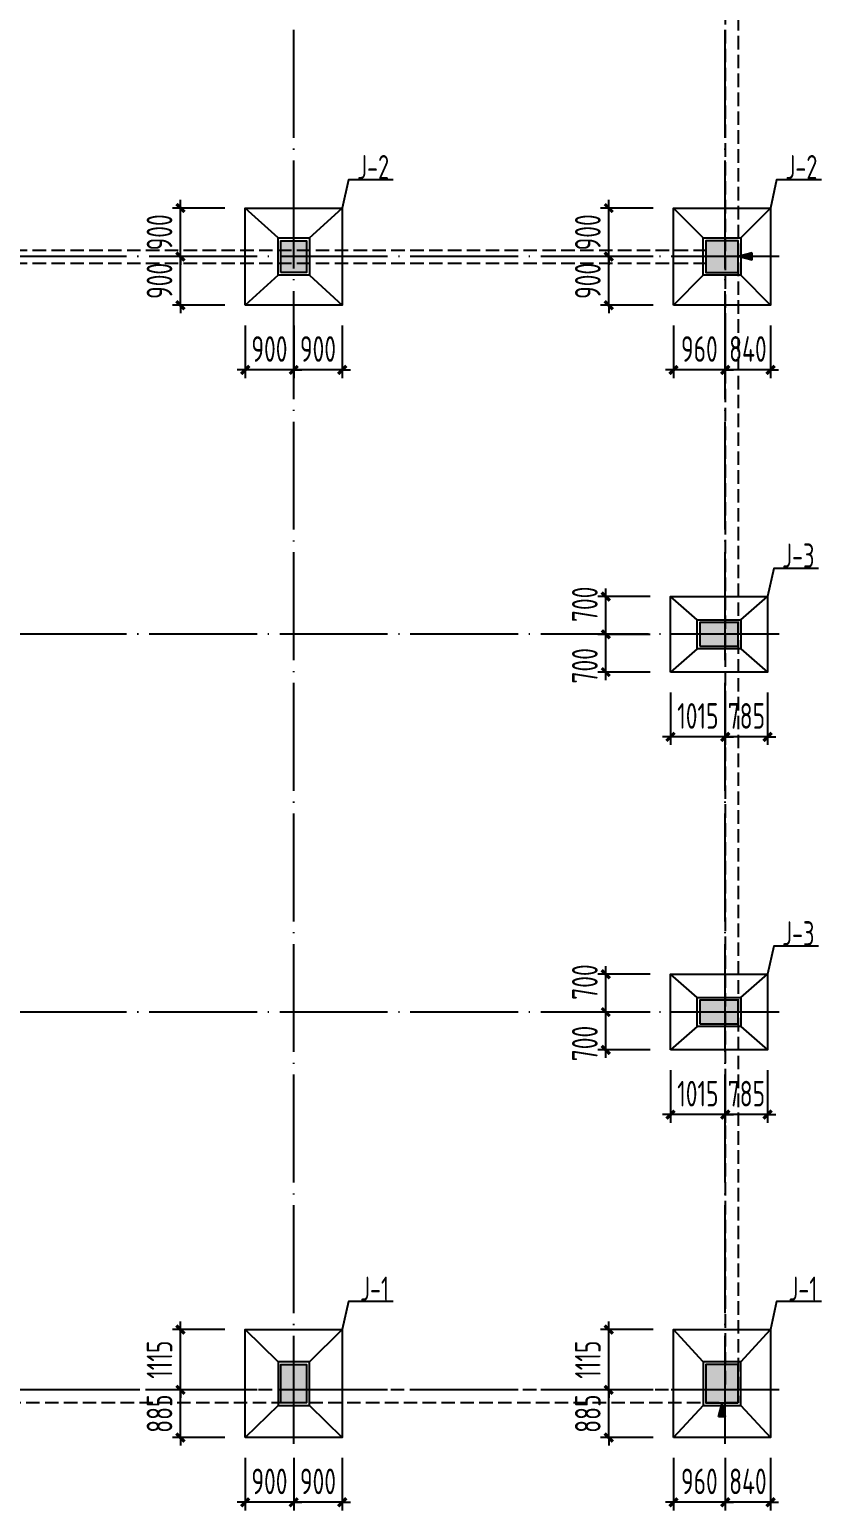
# Model space of a CAD drawing. Extents: x 492302 to 683319, y -252071 to 755100.
# Drawn here: x 575673 to 590351, y 595862 to 623304 of the extents above; entities that cross this region are included whole.
import ezdxf
from ezdxf.enums import TextEntityAlignment as Align

# ---------------------------------------------------------------- set-up
doc = ezdxf.new("R2010")
doc.units = 0
doc.header["$LTSCALE"] = 1000
doc.header["$MEASUREMENT"] = 0
for name, pattern in [('94', [0]), ('DASH', [0.35, 0.25, -0.1]), ('DOTE', [2.42, 2, -0.2, 0.02, -0.2])]:
    doc.linetypes.add(name, pattern=pattern)
doc.layers.get('Defpoints').update_dxf_attribs({"color": 250})
for name, color, linetype in [('1', 7, 'Continuous'), ('3', 3, 'Continuous'), ('3T_WOOD', 21, 'Continuous'), ('COLU', 253, 'Continuous'), ('COLU_DIM', 3, 'Continuous'), ('COLU_HATCH', 251, 'Continuous'), ('dim', 7, 'Continuous'), ('DOTE', 14, 'DOTE'), ('S_SURFACE', 6, 'Continuous'), ('搅拌桩', 136, 'Continuous')]:
    doc.layers.add(name, color=color, linetype=linetype)
doc.styles.add('TSSD_Dimension', font='Tssdeng.shx', dxfattribs={"width": 0.7, "bigfont": 'hztxt.shx'})
doc.styles.add('TSSD_REIN', font='tssdeng.shx', dxfattribs={"width": 0.7, "bigfont": 'tssdchn.shx'})
doc.dimstyles.new('TSSD_150_150', dxfattribs={"dimtxt": 475, "dimasz": 150, "dimexe": 150, "dimexo": 375, "dimgap": 150, "dimtad": 1, "dimdec": 0, "dimzin": 0, "dimdsep": 46, "dimtxsty": 'TSSD_Dimension', "dimblk": 'ARCHTICK', "dimcen": 0, "dimdle": 150, "dimclrt": 7, "dimadec": 0, "dimazin": 0, "dimtfac": 1, "dimtdec": 0, "dimtix": 1, "dimtmove": 2, "dimatfit": 3, "dimfxl": 0, "dimtolj": 1, "dimtzin": 0, "dimarcsym": 0})

# ---------------------------------------------------------------- blocks, each defined once
blk = doc.blocks.new('_ArchTick')
at = {"color": 0, "linetype": 'ByBlock', "const_width": 0.4}
blk.add_lwpolyline([(-0.5, -0.5), (0.5, 0.5)], dxfattribs=at)
blk = doc.blocks.new('*D815')
at = {"layer": 'COLU_DIM', "color": 0, "lineweight": -2}
for p, q in [((588569, 596837), (588569, 595862)), ((589409, 596837), (589409, 595862)), ((588569, 596012), (588419, 596012)), ((589409, 596012), (588569, 596012)), ((589409, 596012), (589559, 596012))]:
    blk.add_line(p, q, dxfattribs=at)
at = {"layer": 'Defpoints', "color": 0}
for p in [(588569, 597212), (589409, 597212), (588569, 596012)]:
    blk.add_point(p, dxfattribs=at)
at = {"layer": 'COLU_DIM', "color": 0, "lineweight": -2, "xscale": 150, "yscale": 150, "zscale": 150}
blk.add_blockref('_ArchTick', (588569, 596012), dxfattribs=at)
at = {"layer": 'COLU_DIM', "color": 0, "lineweight": -2, "xscale": 150, "yscale": 150, "zscale": 150, "rotation": 180}
blk.add_blockref('_ArchTick', (589409, 596012), dxfattribs=at)
at = {"layer": 'COLU_DIM', "color": 7, "insert": (588989, 596400), "char_height": 475, "attachment_point": 5, "style": 'TSSD_Dimension'}
blk.add_mtext('\\A1;840', dxfattribs=at)
blk = doc.blocks.new('*D816')
at = {"layer": 'COLU_DIM', "color": 0, "lineweight": -2}
for p, q in [((587609, 596837), (587609, 595862)), ((588569, 596837), (588569, 595862)), ((587609, 596012), (587459, 596012)), ((588569, 596012), (587609, 596012)), ((588569, 596012), (588719, 596012))]:
    blk.add_line(p, q, dxfattribs=at)
at = {"layer": 'Defpoints', "color": 0}
for p in [(587609, 597212), (588569, 597212), (587609, 596012)]:
    blk.add_point(p, dxfattribs=at)
at = {"layer": 'COLU_DIM', "color": 0, "lineweight": -2, "xscale": 150, "yscale": 150, "zscale": 150}
blk.add_blockref('_ArchTick', (587609, 596012), dxfattribs=at)
at = {"layer": 'COLU_DIM', "color": 0, "lineweight": -2, "xscale": 150, "yscale": 150, "zscale": 150, "rotation": 180}
blk.add_blockref('_ArchTick', (588569, 596012), dxfattribs=at)
at = {"layer": 'COLU_DIM', "color": 7, "insert": (588089, 596400), "char_height": 475, "attachment_point": 5, "style": 'TSSD_Dimension'}
blk.add_mtext('\\A1;960', dxfattribs=at)
blk = doc.blocks.new('*D817')
at = {"layer": 'COLU_DIM', "color": 0, "lineweight": -2}
for p, q in [((586409, 598097), (586409, 598247)), ((587234, 598097), (586259, 598097)), ((586409, 597212), (586409, 598097)), ((587234, 597212), (586259, 597212)), ((586409, 597212), (586409, 597062))]:
    blk.add_line(p, q, dxfattribs=at)
at = {"layer": 'Defpoints', "color": 0}
for p in [(586409, 598097), (587609, 598097), (587609, 597212)]:
    blk.add_point(p, dxfattribs=at)
at = {"layer": 'COLU_DIM', "color": 0, "lineweight": -2, "xscale": 150, "yscale": 150, "zscale": 150}
for p, rotation in [((586409, 598097), 270), ((586409, 597212), 90)]:
    blk.add_blockref('_ArchTick', p, dxfattribs=dict(at, rotation=rotation))
at = {"layer": 'COLU_DIM', "color": 7, "insert": (586021, 597655), "char_height": 475, "attachment_point": 5, "rotation": 90, "style": 'TSSD_Dimension'}
blk.add_mtext('\\A1;885', dxfattribs=at)
blk = doc.blocks.new('*D818')
at = {"layer": 'COLU_DIM', "color": 0, "lineweight": -2}
for p, q in [((586409, 599212), (586409, 599362)), ((587234, 599212), (586259, 599212)), ((586409, 598097), (586409, 599212)), ((587234, 598097), (586259, 598097)), ((586409, 598097), (586409, 597947))]:
    blk.add_line(p, q, dxfattribs=at)
at = {"layer": 'Defpoints', "color": 0}
for p in [(586409, 599212), (587609, 599212), (587609, 598097)]:
    blk.add_point(p, dxfattribs=at)
at = {"layer": 'COLU_DIM', "color": 0, "lineweight": -2, "xscale": 150, "yscale": 150, "zscale": 150}
for p, rotation in [((586409, 599212), 270), ((586409, 598097), 90)]:
    blk.add_blockref('_ArchTick', p, dxfattribs=dict(at, rotation=rotation))
at = {"layer": 'COLU_DIM', "color": 7, "insert": (586021, 598655), "char_height": 475, "attachment_point": 5, "rotation": 90, "style": 'TSSD_Dimension'}
blk.add_mtext('\\A1;1115', dxfattribs=at)
blk = doc.blocks.new('*D709')
at = {"layer": 'COLU_DIM', "color": 0, "lineweight": -2}
for p, q in [((580569, 596837), (580569, 595862)), ((581469, 596837), (581469, 595862)), ((580569, 596012), (580419, 596012)), ((581469, 596012), (580569, 596012)), ((581469, 596012), (581619, 596012))]:
    blk.add_line(p, q, dxfattribs=at)
at = {"layer": 'Defpoints', "color": 0}
for p in [(580569, 597212), (581469, 597212), (580569, 596012)]:
    blk.add_point(p, dxfattribs=at)
at = {"layer": 'COLU_DIM', "color": 0, "lineweight": -2, "xscale": 150, "yscale": 150, "zscale": 150}
blk.add_blockref('_ArchTick', (580569, 596012), dxfattribs=at)
at = {"layer": 'COLU_DIM', "color": 0, "lineweight": -2, "xscale": 150, "yscale": 150, "zscale": 150, "rotation": 180}
blk.add_blockref('_ArchTick', (581469, 596012), dxfattribs=at)
at = {"layer": 'COLU_DIM', "color": 7, "insert": (581019, 596400), "char_height": 475, "attachment_point": 5, "style": 'TSSD_Dimension'}
blk.add_mtext('\\A1;900', dxfattribs=at)
blk = doc.blocks.new('*D710')
at = {"layer": 'COLU_DIM', "color": 0, "lineweight": -2}
for p, q in [((579669, 596837), (579669, 595862)), ((580569, 596837), (580569, 595862)), ((579669, 596012), (579519, 596012)), ((580569, 596012), (579669, 596012)), ((580569, 596012), (580719, 596012))]:
    blk.add_line(p, q, dxfattribs=at)
at = {"layer": 'Defpoints', "color": 0}
for p in [(579669, 597212), (580569, 597212), (579669, 596012)]:
    blk.add_point(p, dxfattribs=at)
at = {"layer": 'COLU_DIM', "color": 0, "lineweight": -2, "xscale": 150, "yscale": 150, "zscale": 150}
blk.add_blockref('_ArchTick', (579669, 596012), dxfattribs=at)
at = {"layer": 'COLU_DIM', "color": 0, "lineweight": -2, "xscale": 150, "yscale": 150, "zscale": 150, "rotation": 180}
blk.add_blockref('_ArchTick', (580569, 596012), dxfattribs=at)
at = {"layer": 'COLU_DIM', "color": 7, "insert": (580119, 596400), "char_height": 475, "attachment_point": 5, "style": 'TSSD_Dimension'}
blk.add_mtext('\\A1;900', dxfattribs=at)
blk = doc.blocks.new('*D711')
at = {"layer": 'COLU_DIM', "color": 0, "lineweight": -2}
for p, q in [((578469, 598097), (578469, 598247)), ((579294, 598097), (578319, 598097)), ((578469, 597212), (578469, 598097)), ((579294, 597212), (578319, 597212)), ((578469, 597212), (578469, 597062))]:
    blk.add_line(p, q, dxfattribs=at)
at = {"layer": 'Defpoints', "color": 0}
for p in [(578469, 598097), (579669, 598097), (579669, 597212)]:
    blk.add_point(p, dxfattribs=at)
at = {"layer": 'COLU_DIM', "color": 0, "lineweight": -2, "xscale": 150, "yscale": 150, "zscale": 150}
for p, rotation in [((578469, 598097), 270), ((578469, 597212), 90)]:
    blk.add_blockref('_ArchTick', p, dxfattribs=dict(at, rotation=rotation))
at = {"layer": 'COLU_DIM', "color": 7, "insert": (578081, 597655), "char_height": 475, "attachment_point": 5, "rotation": 90, "style": 'TSSD_Dimension'}
blk.add_mtext('\\A1;885', dxfattribs=at)
blk = doc.blocks.new('*D712')
at = {"layer": 'COLU_DIM', "color": 0, "lineweight": -2}
for p, q in [((578469, 599212), (578469, 599362)), ((579294, 599212), (578319, 599212)), ((578469, 598097), (578469, 599212)), ((579294, 598097), (578319, 598097)), ((578469, 598097), (578469, 597947))]:
    blk.add_line(p, q, dxfattribs=at)
at = {"layer": 'Defpoints', "color": 0}
for p in [(578469, 599212), (579669, 599212), (579669, 598097)]:
    blk.add_point(p, dxfattribs=at)
at = {"layer": 'COLU_DIM', "color": 0, "lineweight": -2, "xscale": 150, "yscale": 150, "zscale": 150}
for p, rotation in [((578469, 599212), 270), ((578469, 598097), 90)]:
    blk.add_blockref('_ArchTick', p, dxfattribs=dict(at, rotation=rotation))
at = {"layer": 'COLU_DIM', "color": 7, "insert": (578081, 598655), "char_height": 475, "attachment_point": 5, "rotation": 90, "style": 'TSSD_Dimension'}
blk.add_mtext('\\A1;1115', dxfattribs=at)
blk = doc.blocks.new('*D721')
at = {"layer": 'COLU_DIM', "color": 0, "lineweight": -2}
for p, q in [((588569, 617822), (588569, 616847)), ((589409, 617822), (589409, 616847)), ((588569, 616997), (588419, 616997)), ((589409, 616997), (588569, 616997)), ((589409, 616997), (589559, 616997))]:
    blk.add_line(p, q, dxfattribs=at)
at = {"layer": 'Defpoints', "color": 0}
for p in [(588569, 618197), (589409, 618197), (588569, 616997)]:
    blk.add_point(p, dxfattribs=at)
at = {"layer": 'COLU_DIM', "color": 0, "lineweight": -2, "xscale": 150, "yscale": 150, "zscale": 150}
blk.add_blockref('_ArchTick', (588569, 616997), dxfattribs=at)
at = {"layer": 'COLU_DIM', "color": 0, "lineweight": -2, "xscale": 150, "yscale": 150, "zscale": 150, "rotation": 180}
blk.add_blockref('_ArchTick', (589409, 616997), dxfattribs=at)
at = {"layer": 'COLU_DIM', "color": 7, "insert": (588989, 617385), "char_height": 475, "attachment_point": 5, "style": 'TSSD_Dimension'}
blk.add_mtext('\\A1;840', dxfattribs=at)
blk = doc.blocks.new('*D722')
at = {"layer": 'COLU_DIM', "color": 0, "lineweight": -2}
for p, q in [((587609, 617822), (587609, 616847)), ((588569, 617822), (588569, 616847)), ((587609, 616997), (587459, 616997)), ((588569, 616997), (587609, 616997)), ((588569, 616997), (588719, 616997))]:
    blk.add_line(p, q, dxfattribs=at)
at = {"layer": 'Defpoints', "color": 0}
for p in [(587609, 618197), (588569, 618197), (587609, 616997)]:
    blk.add_point(p, dxfattribs=at)
at = {"layer": 'COLU_DIM', "color": 0, "lineweight": -2, "xscale": 150, "yscale": 150, "zscale": 150}
blk.add_blockref('_ArchTick', (587609, 616997), dxfattribs=at)
at = {"layer": 'COLU_DIM', "color": 0, "lineweight": -2, "xscale": 150, "yscale": 150, "zscale": 150, "rotation": 180}
blk.add_blockref('_ArchTick', (588569, 616997), dxfattribs=at)
at = {"layer": 'COLU_DIM', "color": 7, "insert": (588089, 617385), "char_height": 475, "attachment_point": 5, "style": 'TSSD_Dimension'}
blk.add_mtext('\\A1;960', dxfattribs=at)
blk = doc.blocks.new('*D723')
at = {"layer": 'COLU_DIM', "color": 0, "lineweight": -2}
for p, q in [((587234, 619097), (586259, 619097)), ((586409, 619097), (586409, 619247)), ((586409, 618197), (586409, 619097)), ((587234, 618197), (586259, 618197)), ((586409, 618197), (586409, 618047))]:
    blk.add_line(p, q, dxfattribs=at)
at = {"layer": 'Defpoints', "color": 0}
for p in [(586409, 619097), (587609, 619097), (587609, 618197)]:
    blk.add_point(p, dxfattribs=at)
at = {"layer": 'COLU_DIM', "color": 0, "lineweight": -2, "xscale": 150, "yscale": 150, "zscale": 150}
for p, rotation in [((586409, 619097), 270), ((586409, 618197), 90)]:
    blk.add_blockref('_ArchTick', p, dxfattribs=dict(at, rotation=rotation))
at = {"layer": 'COLU_DIM', "color": 7, "insert": (586021, 618647), "char_height": 475, "attachment_point": 5, "rotation": 90, "style": 'TSSD_Dimension'}
blk.add_mtext('\\A1;900', dxfattribs=at)
blk = doc.blocks.new('*D724')
at = {"layer": 'COLU_DIM', "color": 0, "lineweight": -2}
for p, q in [((587234, 619997), (586259, 619997)), ((586409, 619997), (586409, 620147)), ((586409, 619097), (586409, 619997)), ((587234, 619097), (586259, 619097)), ((586409, 619097), (586409, 618947))]:
    blk.add_line(p, q, dxfattribs=at)
at = {"layer": 'Defpoints', "color": 0}
for p in [(586409, 619997), (587609, 619997), (587609, 619097)]:
    blk.add_point(p, dxfattribs=at)
at = {"layer": 'COLU_DIM', "color": 0, "lineweight": -2, "xscale": 150, "yscale": 150, "zscale": 150}
for p, rotation in [((586409, 619997), 270), ((586409, 619097), 90)]:
    blk.add_blockref('_ArchTick', p, dxfattribs=dict(at, rotation=rotation))
at = {"layer": 'COLU_DIM', "color": 7, "insert": (586021, 619547), "char_height": 475, "attachment_point": 5, "rotation": 90, "style": 'TSSD_Dimension'}
blk.add_mtext('\\A1;900', dxfattribs=at)
blk = doc.blocks.new('*D749')
at = {"layer": 'COLU_DIM', "color": 0, "lineweight": -2}
for p, q in [((580569, 617822), (580569, 616847)), ((581469, 617822), (581469, 616847)), ((580569, 616997), (580419, 616997)), ((581469, 616997), (580569, 616997)), ((581469, 616997), (581619, 616997))]:
    blk.add_line(p, q, dxfattribs=at)
at = {"layer": 'Defpoints', "color": 0}
for p in [(580569, 618197), (581469, 618197), (580569, 616997)]:
    blk.add_point(p, dxfattribs=at)
at = {"layer": 'COLU_DIM', "color": 0, "lineweight": -2, "xscale": 150, "yscale": 150, "zscale": 150}
blk.add_blockref('_ArchTick', (580569, 616997), dxfattribs=at)
at = {"layer": 'COLU_DIM', "color": 0, "lineweight": -2, "xscale": 150, "yscale": 150, "zscale": 150, "rotation": 180}
blk.add_blockref('_ArchTick', (581469, 616997), dxfattribs=at)
at = {"layer": 'COLU_DIM', "color": 7, "insert": (581019, 617385), "char_height": 475, "attachment_point": 5, "style": 'TSSD_Dimension'}
blk.add_mtext('\\A1;900', dxfattribs=at)
blk = doc.blocks.new('*D750')
at = {"layer": 'COLU_DIM', "color": 0, "lineweight": -2}
for p, q in [((579669, 617822), (579669, 616847)), ((580569, 617822), (580569, 616847)), ((579669, 616997), (579519, 616997)), ((580569, 616997), (579669, 616997)), ((580569, 616997), (580719, 616997))]:
    blk.add_line(p, q, dxfattribs=at)
at = {"layer": 'Defpoints', "color": 0}
for p in [(579669, 618197), (580569, 618197), (579669, 616997)]:
    blk.add_point(p, dxfattribs=at)
at = {"layer": 'COLU_DIM', "color": 0, "lineweight": -2, "xscale": 150, "yscale": 150, "zscale": 150}
blk.add_blockref('_ArchTick', (579669, 616997), dxfattribs=at)
at = {"layer": 'COLU_DIM', "color": 0, "lineweight": -2, "xscale": 150, "yscale": 150, "zscale": 150, "rotation": 180}
blk.add_blockref('_ArchTick', (580569, 616997), dxfattribs=at)
at = {"layer": 'COLU_DIM', "color": 7, "insert": (580119, 617385), "char_height": 475, "attachment_point": 5, "style": 'TSSD_Dimension'}
blk.add_mtext('\\A1;900', dxfattribs=at)
blk = doc.blocks.new('*D751')
at = {"layer": 'COLU_DIM', "color": 0, "lineweight": -2}
for p, q in [((579294, 619097), (578319, 619097)), ((578469, 619097), (578469, 619247)), ((578469, 618197), (578469, 619097)), ((579294, 618197), (578319, 618197)), ((578469, 618197), (578469, 618047))]:
    blk.add_line(p, q, dxfattribs=at)
at = {"layer": 'Defpoints', "color": 0}
for p in [(578469, 619097), (579669, 619097), (579669, 618197)]:
    blk.add_point(p, dxfattribs=at)
at = {"layer": 'COLU_DIM', "color": 0, "lineweight": -2, "xscale": 150, "yscale": 150, "zscale": 150}
for p, rotation in [((578469, 619097), 270), ((578469, 618197), 90)]:
    blk.add_blockref('_ArchTick', p, dxfattribs=dict(at, rotation=rotation))
at = {"layer": 'COLU_DIM', "color": 7, "insert": (578081, 618647), "char_height": 475, "attachment_point": 5, "rotation": 90, "style": 'TSSD_Dimension'}
blk.add_mtext('\\A1;900', dxfattribs=at)
blk = doc.blocks.new('*D752')
at = {"layer": 'COLU_DIM', "color": 0, "lineweight": -2}
for p, q in [((579294, 619997), (578319, 619997)), ((578469, 619997), (578469, 620147)), ((578469, 619097), (578469, 619997)), ((579294, 619097), (578319, 619097)), ((578469, 619097), (578469, 618947))]:
    blk.add_line(p, q, dxfattribs=at)
at = {"layer": 'Defpoints', "color": 0}
for p in [(578469, 619997), (579669, 619997), (579669, 619097)]:
    blk.add_point(p, dxfattribs=at)
at = {"layer": 'COLU_DIM', "color": 0, "lineweight": -2, "xscale": 150, "yscale": 150, "zscale": 150}
for p, rotation in [((578469, 619997), 270), ((578469, 619097), 90)]:
    blk.add_blockref('_ArchTick', p, dxfattribs=dict(at, rotation=rotation))
at = {"layer": 'COLU_DIM', "color": 7, "insert": (578081, 619547), "char_height": 475, "attachment_point": 5, "rotation": 90, "style": 'TSSD_Dimension'}
blk.add_mtext('\\A1;900', dxfattribs=at)
blk = doc.blocks.new('*D761')
at = {"layer": 'COLU_DIM', "color": 0, "lineweight": -2}
for p, q in [((588569, 611022), (588569, 610047)), ((589354, 611022), (589354, 610047)), ((588569, 610197), (588419, 610197)), ((589354, 610197), (588569, 610197)), ((589354, 610197), (589504, 610197))]:
    blk.add_line(p, q, dxfattribs=at)
at = {"layer": 'Defpoints', "color": 0}
for p in [(588569, 611397), (589354, 611397), (588569, 610197)]:
    blk.add_point(p, dxfattribs=at)
at = {"layer": 'COLU_DIM', "color": 0, "lineweight": -2, "xscale": 150, "yscale": 150, "zscale": 150}
blk.add_blockref('_ArchTick', (588569, 610197), dxfattribs=at)
at = {"layer": 'COLU_DIM', "color": 0, "lineweight": -2, "xscale": 150, "yscale": 150, "zscale": 150, "rotation": 180}
blk.add_blockref('_ArchTick', (589354, 610197), dxfattribs=at)
at = {"layer": 'COLU_DIM', "color": 7, "insert": (588961, 610585), "char_height": 475, "attachment_point": 5, "style": 'TSSD_Dimension'}
blk.add_mtext('\\A1;785', dxfattribs=at)
blk = doc.blocks.new('*D762')
at = {"layer": 'COLU_DIM', "color": 0, "lineweight": -2}
for p, q in [((587554, 611022), (587554, 610047)), ((588569, 611022), (588569, 610047)), ((587554, 610197), (587404, 610197)), ((588569, 610197), (587554, 610197)), ((588569, 610197), (588719, 610197))]:
    blk.add_line(p, q, dxfattribs=at)
at = {"layer": 'Defpoints', "color": 0}
for p in [(587554, 611397), (588569, 611397), (587554, 610197)]:
    blk.add_point(p, dxfattribs=at)
at = {"layer": 'COLU_DIM', "color": 0, "lineweight": -2, "xscale": 150, "yscale": 150, "zscale": 150}
blk.add_blockref('_ArchTick', (587554, 610197), dxfattribs=at)
at = {"layer": 'COLU_DIM', "color": 0, "lineweight": -2, "xscale": 150, "yscale": 150, "zscale": 150, "rotation": 180}
blk.add_blockref('_ArchTick', (588569, 610197), dxfattribs=at)
at = {"layer": 'COLU_DIM', "color": 7, "insert": (588061, 610585), "char_height": 475, "attachment_point": 5, "style": 'TSSD_Dimension'}
blk.add_mtext('\\A1;1015', dxfattribs=at)
blk = doc.blocks.new('*D763')
at = {"layer": 'COLU_DIM', "color": 0, "lineweight": -2}
for p, q in [((586354, 611247), (586354, 612247)), ((587179, 612097), (586204, 612097)), ((587179, 611397), (586204, 611397))]:
    blk.add_line(p, q, dxfattribs=at)
at = {"layer": 'Defpoints', "color": 0}
for p in [(586354, 612097), (587554, 612097), (587554, 611397)]:
    blk.add_point(p, dxfattribs=at)
at = {"layer": 'COLU_DIM', "color": 0, "lineweight": -2, "xscale": 150, "yscale": 150, "zscale": 150}
for p, rotation in [((586354, 612097), 90), ((586354, 611397), 270)]:
    blk.add_blockref('_ArchTick', p, dxfattribs=dict(at, rotation=rotation))
at = {"layer": 'COLU_DIM', "color": 7, "insert": (585966, 611514), "char_height": 475, "attachment_point": 5, "rotation": 90, "style": 'TSSD_Dimension'}
blk.add_mtext('\\A1;700', dxfattribs=at)
blk = doc.blocks.new('*D764')
at = {"layer": 'COLU_DIM', "color": 0, "lineweight": -2}
for p, q in [((587179, 612797), (586204, 612797)), ((586354, 611947), (586354, 612947)), ((587179, 612097), (586204, 612097))]:
    blk.add_line(p, q, dxfattribs=at)
at = {"layer": 'Defpoints', "color": 0}
for p in [(586354, 612797), (587554, 612797), (587554, 612097)]:
    blk.add_point(p, dxfattribs=at)
at = {"layer": 'COLU_DIM', "color": 0, "lineweight": -2, "xscale": 150, "yscale": 150, "zscale": 150}
for p, rotation in [((586354, 612797), 90), ((586354, 612097), 270)]:
    blk.add_blockref('_ArchTick', p, dxfattribs=dict(at, rotation=rotation))
at = {"layer": 'COLU_DIM', "color": 7, "insert": (585966, 612653), "char_height": 475, "attachment_point": 5, "rotation": 90, "style": 'TSSD_Dimension'}
blk.add_mtext('\\A1;700', dxfattribs=at)
blk = doc.blocks.new('*D765')
at = {"layer": 'COLU_DIM', "color": 0, "lineweight": -2}
for p, q in [((588569, 604022), (588569, 603047)), ((589354, 604022), (589354, 603047)), ((588569, 603197), (588419, 603197)), ((589354, 603197), (588569, 603197)), ((589354, 603197), (589504, 603197))]:
    blk.add_line(p, q, dxfattribs=at)
at = {"layer": 'Defpoints', "color": 0}
for p in [(588569, 604397), (589354, 604397), (588569, 603197)]:
    blk.add_point(p, dxfattribs=at)
at = {"layer": 'COLU_DIM', "color": 0, "lineweight": -2, "xscale": 150, "yscale": 150, "zscale": 150}
blk.add_blockref('_ArchTick', (588569, 603197), dxfattribs=at)
at = {"layer": 'COLU_DIM', "color": 0, "lineweight": -2, "xscale": 150, "yscale": 150, "zscale": 150, "rotation": 180}
blk.add_blockref('_ArchTick', (589354, 603197), dxfattribs=at)
at = {"layer": 'COLU_DIM', "color": 7, "insert": (588961, 603585), "char_height": 475, "attachment_point": 5, "style": 'TSSD_Dimension'}
blk.add_mtext('\\A1;785', dxfattribs=at)
blk = doc.blocks.new('*D766')
at = {"layer": 'COLU_DIM', "color": 0, "lineweight": -2}
for p, q in [((587554, 604022), (587554, 603047)), ((588569, 604022), (588569, 603047)), ((587554, 603197), (587404, 603197)), ((588569, 603197), (587554, 603197)), ((588569, 603197), (588719, 603197))]:
    blk.add_line(p, q, dxfattribs=at)
at = {"layer": 'Defpoints', "color": 0}
for p in [(587554, 604397), (588569, 604397), (587554, 603197)]:
    blk.add_point(p, dxfattribs=at)
at = {"layer": 'COLU_DIM', "color": 0, "lineweight": -2, "xscale": 150, "yscale": 150, "zscale": 150}
blk.add_blockref('_ArchTick', (587554, 603197), dxfattribs=at)
at = {"layer": 'COLU_DIM', "color": 0, "lineweight": -2, "xscale": 150, "yscale": 150, "zscale": 150, "rotation": 180}
blk.add_blockref('_ArchTick', (588569, 603197), dxfattribs=at)
at = {"layer": 'COLU_DIM', "color": 7, "insert": (588061, 603585), "char_height": 475, "attachment_point": 5, "style": 'TSSD_Dimension'}
blk.add_mtext('\\A1;1015', dxfattribs=at)
blk = doc.blocks.new('*D767')
at = {"layer": 'COLU_DIM', "color": 0, "lineweight": -2}
for p, q in [((587179, 605097), (586204, 605097)), ((586354, 604247), (586354, 605247)), ((587179, 604397), (586204, 604397))]:
    blk.add_line(p, q, dxfattribs=at)
at = {"layer": 'Defpoints', "color": 0}
for p in [(586354, 605097), (587554, 605097), (587554, 604397)]:
    blk.add_point(p, dxfattribs=at)
at = {"layer": 'COLU_DIM', "color": 0, "lineweight": -2, "xscale": 150, "yscale": 150, "zscale": 150}
for p, rotation in [((586354, 605097), 90), ((586354, 604397), 270)]:
    blk.add_blockref('_ArchTick', p, dxfattribs=dict(at, rotation=rotation))
at = {"layer": 'COLU_DIM', "color": 7, "insert": (585966, 604514), "char_height": 475, "attachment_point": 5, "rotation": 90, "style": 'TSSD_Dimension'}
blk.add_mtext('\\A1;700', dxfattribs=at)
blk = doc.blocks.new('*D768')
at = {"layer": 'COLU_DIM', "color": 0, "lineweight": -2}
for p, q in [((586354, 604947), (586354, 605947)), ((587179, 605797), (586204, 605797)), ((587179, 605097), (586204, 605097))]:
    blk.add_line(p, q, dxfattribs=at)
at = {"layer": 'Defpoints', "color": 0}
for p in [(586354, 605797), (587554, 605797), (587554, 605097)]:
    blk.add_point(p, dxfattribs=at)
at = {"layer": 'COLU_DIM', "color": 0, "lineweight": -2, "xscale": 150, "yscale": 150, "zscale": 150}
for p, rotation in [((586354, 605797), 90), ((586354, 605097), 270)]:
    blk.add_blockref('_ArchTick', p, dxfattribs=dict(at, rotation=rotation))
at = {"layer": 'COLU_DIM', "color": 7, "insert": (585966, 605653), "char_height": 475, "attachment_point": 5, "rotation": 90, "style": 'TSSD_Dimension'}
blk.add_mtext('\\A1;700', dxfattribs=at)
blk = doc.blocks.new('A$C177878A3')
at = {"layer": '1', "linetype": '94'}
blk.add_hatch(color=6, dxfattribs=at).paths.add_polyline_path([(112, 433), (0, 0), (224, 0)])
at = {"layer": '1', "color": 6, "linetype": '94'}
for p, q in [((0, 0), (112, 433)), ((224, 0), (112, 433)), ((0, 0), (224, 0))]:
    blk.add_line(p, q, dxfattribs=at)
blk = doc.blocks.new('A$C32175502')
at = {"layer": '1', "linetype": '94'}
blk.add_blockref('A$C177878A3', (0, 0), dxfattribs=at)
blk = doc.blocks.new('A$C3C5B3CE3')
at = {"layer": '1', "linetype": '94', "rotation": 180}
blk.add_blockref('A$C32175502', (224, 433), dxfattribs=at)
blk = doc.blocks.new('A$C43EB326B')
at = {"layer": '搅拌桩'}
blk.add_blockref('A$C3C5B3CE3', (0, 0), dxfattribs=at)
blk = doc.blocks.new('A$C2BB7790D')
at = {"layer": 'dim'}
blk.add_blockref('A$C43EB326B', (0, 0), dxfattribs=at)

msp = doc.modelspace()

# ---------------------------------------------------------------- hatches: boundary and pattern name
at = {"layer": 'COLU_HATCH'}
for points in [[(580328.5, 618802.4), (580328.5, 619392.4), (580808.5, 619392.4), (580808.5, 618802.4)], [(588808.5, 618802.4), (588808.5, 619392.4), (588208.5, 619392.4), (588208.5, 618802.4)], [(588098.5, 611877.4), (588808.5, 611877.4), (588808.5, 612317.4), (588098.5, 612317.4)], [(588098.5, 604877.4), (588808.5, 604877.4), (588808.5, 605317.4), (588098.5, 605317.4)], [(580328.5, 597857.4), (580328.5, 598567.4), (580808.5, 598567.4), (580808.5, 597857.4)], [(588808.5, 597857.4), (588808.5, 598567.4), (588208.5, 598567.4), (588208.5, 597857.4)]]:
    msp.add_hatch(color=256, dxfattribs=at).paths.add_polyline_path(points)

# ---------------------------------------------------------------- linework, layer by layer
at = {"layer": '3T_WOOD'}
for p, q in [((580278.5, 619442.4), (579668.5, 619997.4)), ((580858.5, 619442.4), (581468.5, 619997.4)), ((588158.5, 619442.4), (587608.5, 619997.4)), ((588858.5, 619442.4), (589408.5, 619997.4)), ((580278.5, 618752.4), (579668.5, 618197.4)), ((580858.5, 618752.4), (581468.5, 618197.4)), ((588158.5, 618752.4), (587608.5, 618197.4)), ((588858.5, 618752.4), (589408.5, 618197.4)), ((588048.5, 612367.4), (587553.5, 612797.4)), ((588858.5, 612367.4), (589353.5, 612797.4)), ((588048.5, 611827.4), (587553.5, 611397.4)), ((588858.5, 611827.4), (589353.5, 611397.4)), ((588048.5, 605367.4), (587553.5, 605797.4)), ((588858.5, 605367.4), (589353.5, 605797.4)), ((588048.5, 604827.4), (587553.5, 604397.4)), ((588858.5, 604827.4), (589353.5, 604397.4)), ((580278.5, 598617.4), (579668.5, 599212.4)), ((580858.5, 598617.4), (581468.5, 599212.4)), ((588158.5, 598617.4), (587608.5, 599212.4)), ((588858.5, 598617.4), (589408.5, 599212.4)), ((580278.5, 597807.4), (579668.5, 597212.4)), ((580858.5, 597807.4), (581468.5, 597212.4)), ((588158.5, 597807.4), (587608.5, 597212.4)), ((588858.5, 597807.4), (589408.5, 597212.4))]:
    msp.add_line(p, q, dxfattribs=at)
for points in [[(582411.2, 620517.8), (581581.7, 620517.8), (581468.5, 619997.4)], [(590351.2, 620517.8), (589521.7, 620517.8), (589408.5, 619997.4)], [(590296.2, 613317.8), (589466.7, 613317.8), (589353.5, 612797.4)], [(590296.2, 606317.8), (589466.7, 606317.8), (589353.5, 605797.4)], [(582411.2, 599732.8), (581581.7, 599732.8), (581468.5, 599212.4)], [(590351.2, 599732.8), (589521.7, 599732.8), (589408.5, 599212.4)]]:
    msp.add_lwpolyline(points, dxfattribs=at)
at = {"layer": 'COLU'}
for points in [[(579668.5, 618197.4), (579668.5, 619997.4), (581468.5, 619997.4), (581468.5, 618197.4)], [(587608.5, 618197.4), (587608.5, 619997.4), (589408.5, 619997.4), (589408.5, 618197.4)], [(580278.5, 618752.4), (580278.5, 619442.4), (580858.5, 619442.4), (580858.5, 618752.4)], [(580328.5, 618802.4), (580328.5, 619392.4), (580808.5, 619392.4), (580808.5, 618802.4)], [(588158.5, 618752.4), (588158.5, 619442.4), (588858.5, 619442.4), (588858.5, 618752.4)], [(588808.5, 618802.4), (588808.5, 619392.4), (588208.5, 619392.4), (588208.5, 618802.4)], [(587553.5, 611397.4), (587553.5, 612797.4), (589353.5, 612797.4), (589353.5, 611397.4)], [(588858.5, 611827.4), (588048.5, 611827.4), (588048.5, 612367.4), (588858.5, 612367.4)], [(588098.5, 611877.4), (588808.5, 611877.4), (588808.5, 612317.4), (588098.5, 612317.4)], [(587553.5, 604397.4), (587553.5, 605797.4), (589353.5, 605797.4), (589353.5, 604397.4)], [(588858.5, 604827.4), (588048.5, 604827.4), (588048.5, 605367.4), (588858.5, 605367.4)], [(588098.5, 604877.4), (588808.5, 604877.4), (588808.5, 605317.4), (588098.5, 605317.4)], [(579668.5, 597212.4), (579668.5, 599212.4), (581468.5, 599212.4), (581468.5, 597212.4)], [(587608.5, 597212.4), (587608.5, 599212.4), (589408.5, 599212.4), (589408.5, 597212.4)], [(580278.5, 598617.4), (580278.5, 597807.4), (580858.5, 597807.4), (580858.5, 598617.4)], [(580328.5, 597857.4), (580328.5, 598567.4), (580808.5, 598567.4), (580808.5, 597857.4)], [(588158.5, 598617.4), (588158.5, 597807.4), (588858.5, 597807.4), (588858.5, 598617.4)], [(588808.5, 597857.4), (588808.5, 598567.4), (588208.5, 598567.4), (588208.5, 597857.4)]]:
    msp.add_lwpolyline(points, close=True, dxfattribs=at)
at = {"layer": 'DOTE'}
for p, q in [((580568.5, 597097.4), (580568.5, 641097.4)), ((588568.5, 597097.4), (588568.5, 641097.4)), ((589568.5, 619097.4), (515568.5, 619097.4)), ((589568.5, 612097.4), (515568.5, 612097.4)), ((589568.5, 605097.4), (515568.5, 605097.4)), ((589568.5, 598097.4), (515568.5, 598097.4))]:
    msp.add_line(p, q, dxfattribs=at)
at = {"layer": 'S_SURFACE', "linetype": 'DASH'}
for p, q in [((516928.5, 619217.4), (588208.5, 619217.4)), ((516928.5, 618977.4), (588208.5, 618977.4))]:
    msp.add_line(p, q, dxfattribs=at)
for points in [[(516328.5, 640337.4), (588808.5, 640337.4), (588808.5, 597857.4), (516328.5, 597857.4)], [(516568.5, 640097.4), (588568.5, 640097.4), (588568.5, 598097.4), (516568.5, 598097.4)]]:
    msp.add_lwpolyline(points, close=True, dxfattribs=at)

# ---------------------------------------------------------------- block references
at = {"layer": '3', "yscale": 0.6000000014901161, "zscale": 0.6}
for p, xscale, rotation in [((588808.5, 619164.5), 0.599999999627471, 270), ((588441.5, 597857.4), -0.599999999627471, 180)]:
    msp.add_blockref('A$C2BB7790D', p, dxfattribs=dict(at, xscale=xscale, rotation=rotation))

# ---------------------------------------------------------------- texts
at = {"layer": '3T_WOOD', "style": 'TSSD_REIN', "width": 0.7}
for s, p in [('J-2', (582337.3, 620530.2)), ('J-2', (590277.3, 620530.2)), ('J-3', (590222.3, 613330.2)), ('J-3', (590222.3, 606330.2)), ('J-1', (582337.3, 599745.2)), ('J-1', (590277.3, 599745.2))]:
    msp.add_text(s, height=450, dxfattribs=at).set_placement(p, align=Align.RIGHT)

# ---------------------------------------------------------------- dimensions: what is measured, and where the dimension line sits
at = {"layer": 'COLU_DIM'}
for base, p1, p2, angle, picture, middle in [((578468.5, 619997.4), (579668.5, 619097.4), (579668.5, 619997.4), 90, '*D752', (578081, 619547.4)), ((586408.5, 619997.4), (587608.5, 619097.4), (587608.5, 619997.4), 90, '*D724', (586021, 619547.4)), ((578468.5, 619097.4), (579668.5, 618197.4), (579668.5, 619097.4), 90, '*D751', (578081, 618647.4)), ((586408.5, 619097.4), (587608.5, 618197.4), (587608.5, 619097.4), 90, '*D723', (586021, 618647.4)), ((579668.5, 616997.4), (580568.5, 618197.4), (579668.5, 618197.4), 180, '*D750', (580118.5, 617384.9)), ((580568.5, 616997.4), (581468.5, 618197.4), (580568.5, 618197.4), 180, '*D749', (581018.5, 617384.9)), ((587608.5, 616997.4), (588568.5, 618197.4), (587608.5, 618197.4), 180, '*D722', (588088.5, 617384.9)), ((588568.5, 616997.4), (589408.5, 618197.4), (588568.5, 618197.4), 180, '*D721', (588988.5, 617384.9)), ((587553.5, 610197.4), (588568.5, 611397.4), (587553.5, 611397.4), 180, '*D762', (588061, 610584.9)), ((588568.5, 610197.4), (589353.5, 611397.4), (588568.5, 611397.4), 180, '*D761', (588961, 610584.9)), ((587553.5, 603197.4), (588568.5, 604397.4), (587553.5, 604397.4), 180, '*D766', (588061, 603584.9)), ((588568.5, 603197.4), (589353.5, 604397.4), (588568.5, 604397.4), 180, '*D765', (588961, 603584.9)), ((578468.5, 599212.4), (579668.5, 598097.4), (579668.5, 599212.4), 90, '*D712', (578081, 598654.9)), ((586408.5, 599212.4), (587608.5, 598097.4), (587608.5, 599212.4), 90, '*D818', (586021, 598654.9)), ((578468.5, 598097.4), (579668.5, 597212.4), (579668.5, 598097.4), 90, '*D711', (578081, 597654.9)), ((586408.5, 598097.4), (587608.5, 597212.4), (587608.5, 598097.4), 90, '*D817', (586021, 597654.9)), ((579668.5, 596012.4), (580568.5, 597212.4), (579668.5, 597212.4), 180, '*D710', (580118.5, 596399.9)), ((580568.5, 596012.4), (581468.5, 597212.4), (580568.5, 597212.4), 180, '*D709', (581018.5, 596399.9)), ((587608.5, 596012.4), (588568.5, 597212.4), (587608.5, 597212.4), 180, '*D816', (588088.5, 596399.9)), ((588568.5, 596012.4), (589408.5, 597212.4), (588568.5, 597212.4), 180, '*D815', (588988.5, 596399.9))]:
    dim = msp.add_linear_dim(base=base, p1=p1, p2=p2, angle=angle, dimstyle='TSSD_150_150', dxfattribs=at)
    dim.commit()
    dim.dimension.update_dxf_attribs({"geometry": picture, "text_midpoint": middle})
for base, p1, p2, picture, middle in [((586353.5, 612797.4), (587553.5, 612097.4), (587553.5, 612797.4), '*D764', (585966, 612652.5)), ((586353.5, 612097.4), (587553.5, 611397.4), (587553.5, 612097.4), '*D763', (585966, 611514)), ((586353.5, 605797.4), (587553.5, 605097.4), (587553.5, 605797.4), '*D768', (585966, 605652.5)), ((586353.5, 605097.4), (587553.5, 604397.4), (587553.5, 605097.4), '*D767', (585966, 604514))]:
    dim = msp.add_linear_dim(base=base, p1=p1, p2=p2, angle=90, dimstyle='TSSD_150_150', dxfattribs=at)
    dim.commit()
    dim.dimension.update_dxf_attribs({"geometry": picture, "text_midpoint": middle, "dimtype": 160})

doc.saveas('drawing.dxf')
